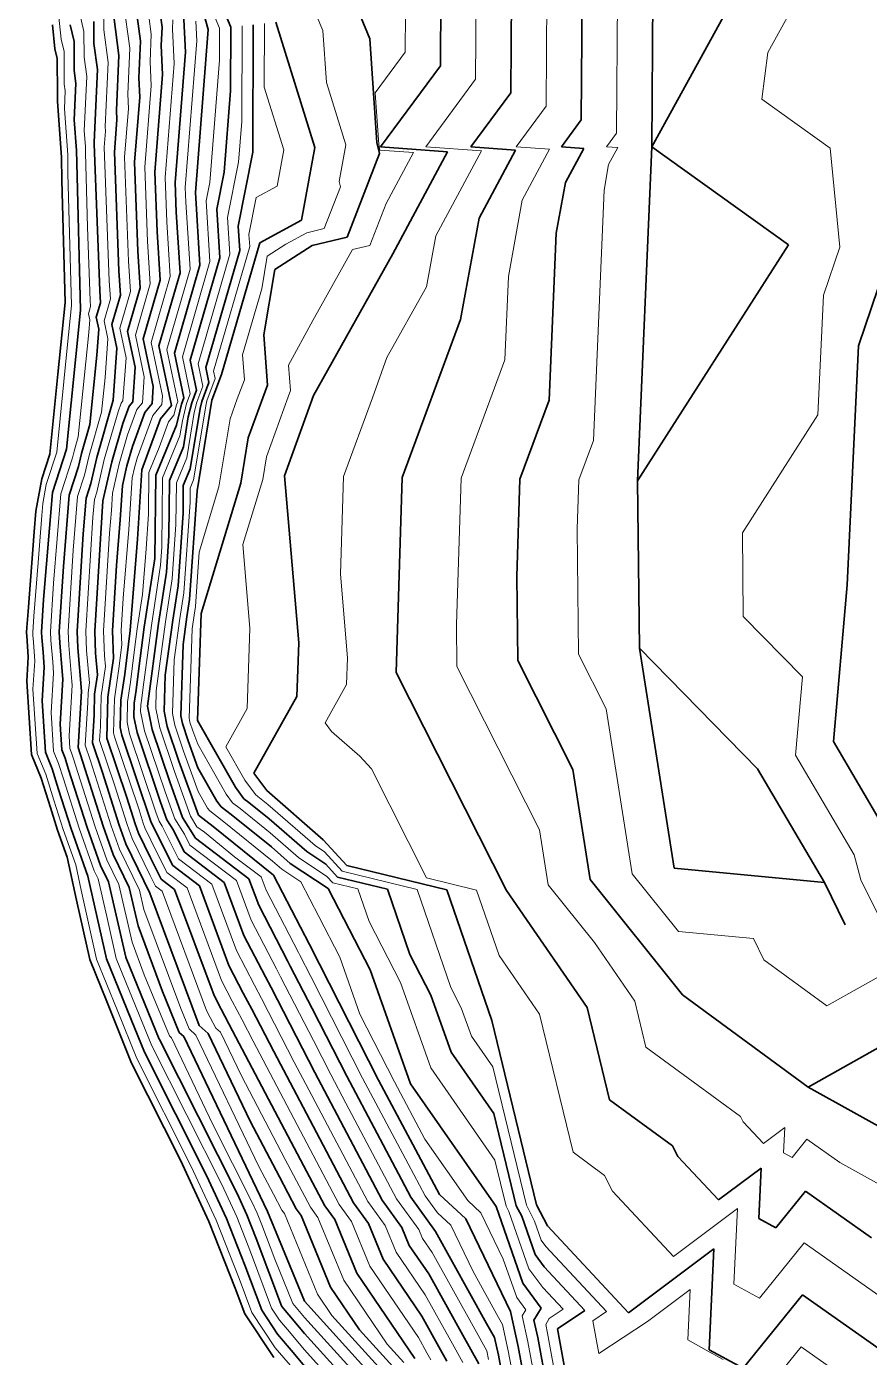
# Model space of a CAD drawing. Header units: millimetres. Extents: x -859836 to 307983, y -308065 to 649894.
# Drawn here: x 166513 to 225996, y -188125 to -94236 of the extents above; entities that cross this region are included whole.
import ezdxf

# ---------------------------------------------------------------- set-up
doc = ezdxf.new("R2010")
doc.units = ezdxf.units.MM
for name, color, linetype, lineweight in [('C-TOPO', 7, 'Continuous', 9), ('C-TOPO-MAJR', 7, 'Continuous', 35), ('C-TOPO-MINR', 7, 'Continuous', 9)]:
    doc.layers.add(name, color=color, linetype=linetype, lineweight=lineweight)

msp = doc.modelspace()

# ---------------------------------------------------------------- linework, layer by layer
at = {"layer": 'C-TOPO', "lineweight": 35}
for p, q in [((168517, -95808), (168335, -94117)), ((168675, -96479), (168517, -95808)), ((168685, -98970), (168675, -96479)), ((168703, -99107), (168685, -98970)), ((168686, -99491), (168703, -99107)), ((168983, -103482), (168686, -99491)), ((169003, -105071), (168983, -103482)), ((169229, -113695), (169003, -105071)), ((168726, -118755), (169229, -113695)), ((168155, -124398), (168726, -118755)), ((167585, -126150), (168155, -124398)), ((167172, -128415), (167585, -126150)), ((167048, -129877), (167172, -128415)), ((166628, -135501), (167048, -129877)), ((166535, -136635), (166628, -135501)), ((166513, -136980), (166535, -136635)), ((166515, -137038), (166513, -136980)), ((166529, -137190), (166515, -137038)), ((166622, -138713), (166529, -137190)), ((166519, -140417), (166622, -138713)), ((166861, -145582), (166519, -140417)), ((167540, -147252), (166861, -145582)), ((168192, -149323), (167540, -147252)), ((168703, -150925), (168192, -149323)), ((169380, -152836), (168703, -150925)), ((170029, -155872), (169380, -152836)), ((170966, -160060), (170029, -155872)), ((172224, -163129), (170966, -160060)), ((173925, -167365), (172224, -163129)), ((177374, -174214), (173925, -167365)), ((179376, -178531), (177374, -174214)), ((181227, -183232), (179376, -178531)), ((181913, -185059), (181227, -183232)), ((183951, -188141), (181913, -185059))]:
    msp.add_line(p, q, dxfattribs=at)
at = {"layer": 'C-TOPO-MAJR'}
for p, q in [((210786, -80497), (210640, -102718)), ((210640, -102718), (221409, -83127)), ((205774, -84147), (205665, -100813)), ((186433, -84621), (190738, -95098)), ((200762, -87797), (200689, -98908)), ((175446, -89682), (176073, -94267)), ((174052, -91597), (174554, -95265)), ((195750, -91448), (195714, -97003)), ((178745, -92321), (179336, -94432)), ((180291, -92780), (180924, -94265)), ((171258, -93886), (171264, -95427)), ((172658, -93512), (173034, -96263)), ((177593, -93269), (177725, -96029)), ((169586, -94121), (169862, -95288)), ((176073, -94267), (176014, -95558)), ((179336, -94432), (178427, -105935)), ((180924, -94265), (180907, -98764)), ((182512, -94099), (182478, -103096)), ((184099, -93932), (186859, -102755)), ((169862, -95288), (169870, -97342)), ((171264, -95427), (171515, -97261)), ((174554, -95265), (174436, -97847)), ((176014, -95558), (176113, -97626)), ((190738, -95098), (191240, -102413)), ((173034, -96263), (172857, -100135)), ((177725, -96029), (176998, -105225)), ((169870, -97342), (169995, -98259)), ((171515, -97261), (171281, -102378)), ((176113, -97626), (175569, -104516)), ((195714, -97003), (191488, -102718)), ((169995, -98259), (169878, -100818)), ((174436, -97847), (174501, -99222)), ((174501, -99222), (174139, -103807)), ((180907, -98764), (180453, -104515)), ((200689, -98908), (197872, -102718)), ((172857, -100135), (172890, -100819)), ((169878, -100818), (170040, -102986)), ((172890, -100819), (172710, -103098)), ((205665, -100813), (204256, -102718)), ((170040, -102986), (170050, -103850)), ((171281, -102378), (171283, -102404)), ((171283, -102404), (171283, -102414)), ((171283, -102414), (171286, -102537)), ((171286, -102537), (171674, -112856)), ((172710, -103098), (173025, -111472)), ((182478, -103096), (181452, -108308)), ((186859, -102755), (185905, -107899)), ((191414, -103187), (189127, -109080)), ((191240, -102413), (191414, -103187)), ((191488, -102718), (196221, -103070)), ((196221, -103070), (192350, -110260)), ((197872, -102718), (201027, -102952)), ((201027, -102952), (198447, -107746)), ((204256, -102718), (205834, -102835)), ((205834, -102835), (204543, -105232)), ((210640, -102718), (209636, -126278)), ((220296, -109629), (210640, -102718)), ((170050, -103850), (170323, -114241)), ((174139, -103807), (174375, -110088)), ((175569, -104516), (175726, -108703)), ((180453, -104515), (179940, -107121)), ((176998, -105225), (177077, -107319)), ((178427, -105935), (178751, -111076)), ((204543, -105232), (203892, -108814)), ((177077, -107319), (177347, -111604)), ((179940, -107121), (180156, -110549)), ((185905, -107899), (182965, -109494)), ((198447, -107746), (197145, -114910)), ((175726, -108703), (175942, -112131)), ((181452, -108308), (181560, -110021)), ((203892, -108814), (203390, -120594)), ((182965, -109494), (180268, -118791)), ((186674, -109683), (184033, -111361)), ((189127, -109080), (186674, -109683)), ((209636, -126278), (220296, -109629)), ((174375, -110088), (174537, -112658)), ((180156, -110549), (178058, -117780)), ((181560, -110021), (179163, -118285)), ((192350, -110260), (186754, -120271)), ((225238, -116756), (227544, -109958)), ((173025, -111472), (173133, -113186)), ((177347, -111604), (175848, -116768)), ((178751, -111076), (176953, -117274)), ((184033, -111361), (183245, -115992)), ((174537, -112658), (173638, -115757)), ((175942, -112131), (174743, -116263)), ((171674, -112856), (171728, -113713)), ((173133, -113186), (172533, -115252)), ((170323, -114241), (169329, -124054)), ((171728, -113713), (171428, -114746)), ((171428, -114746), (171606, -115585)), ((172533, -115252), (172889, -116929)), ((197145, -114910), (193026, -126043)), ((171606, -115585), (171477, -117411)), ((173638, -115757), (174171, -118272)), ((174743, -116263), (175454, -119616)), ((183245, -115992), (183511, -119531)), ((172889, -116929), (172630, -120581)), ((175848, -116768), (176736, -120960)), ((176953, -117274), (177619, -120418)), ((224436, -133611), (225238, -116756)), ((171477, -117411), (170979, -122317)), ((174171, -118272), (173999, -120707)), ((178058, -117780), (178502, -119875)), ((179163, -118285), (179385, -119333)), ((180268, -118791), (179596, -120582)), ((175454, -119616), (175368, -120834)), ((178502, -119875), (178166, -120771)), ((179385, -119333), (178881, -120677)), ((183511, -119531), (183175, -120427)), ((172630, -120581), (171458, -124638)), ((173744, -121022), (173303, -122226)), ((173999, -120707), (173744, -121022)), ((175368, -120834), (174859, -121463)), ((176736, -120960), (175974, -121904)), ((177451, -120866), (177089, -122344)), ((177619, -120418), (177451, -120866)), ((178166, -120771), (177925, -121757)), ((179596, -120582), (178546, -126981)), ((178881, -120677), (178760, -121170)), ((183175, -120427), (182159, -123254)), ((186754, -120271), (184722, -125925)), ((203390, -120594), (201331, -126161)), ((174859, -121463), (173977, -123871)), ((175974, -121904), (174650, -125516)), ((177925, -121757), (177575, -123890)), ((178760, -121170), (178060, -125435)), ((170979, -122317), (170393, -124346)), ((173303, -122226), (172522, -124931)), ((177089, -122344), (175624, -125882)), ((173977, -123871), (173586, -125223)), ((177575, -123890), (176598, -126248)), ((182159, -123254), (181634, -126453)), ((169329, -124054), (168338, -127102)), ((170393, -124346), (170183, -125266)), ((171458, -124638), (171037, -126479)), ((170183, -125266), (169523, -127298)), ((172522, -124931), (171892, -127692)), ((173586, -125223), (173271, -126604)), ((174650, -125516), (174340, -130398)), ((178060, -125435), (177572, -126614)), ((171037, -126479), (170707, -127495)), ((173271, -126604), (173116, -129045)), ((175624, -125882), (175565, -131752)), ((176598, -126248), (176559, -130161)), ((177572, -126614), (177552, -128571)), ((181634, -126453), (178837, -135636)), ((184722, -125925), (185717, -137720)), ((193026, -126043), (192598, -139804)), ((201331, -126161), (201117, -133041)), ((209636, -126278), (209760, -138096)), ((168338, -127102), (167717, -134660)), ((169523, -127298), (169109, -132338)), ((170707, -127495), (170500, -130015)), ((178546, -126981), (178019, -134665)), ((171892, -127692), (171318, -136887)), ((177552, -128571), (177201, -133694)), ((173116, -129045), (172853, -132266)), ((170500, -130015), (170070, -136911)), ((174340, -130398), (173814, -136839)), ((176559, -130161), (176383, -132723)), ((169109, -132338), (168822, -136935)), ((172853, -132266), (172566, -136863)), ((175565, -131752), (174819, -136599)), ((176383, -132723), (175823, -136358)), ((201117, -133041), (201179, -138950)), ((177201, -133694), (176828, -136117)), ((223457, -144679), (224436, -133611)), ((167717, -134660), (167574, -136959)), ((178019, -134665), (177833, -135877)), ((176828, -136117), (176302, -140002)), ((177833, -135877), (177570, -137819)), ((178837, -135636), (178574, -143202)), ((167574, -136959), (167590, -137347)), ((168822, -136935), (168853, -137711)), ((170070, -136911), (170117, -138074)), ((171318, -136887), (171381, -138438)), ((172566, -136863), (172645, -138802)), ((173814, -136839), (173441, -139930)), ((174819, -136599), (174424, -139512)), ((175823, -136358), (175034, -142185)), ((167590, -137347), (167678, -138363)), ((168853, -137711), (169031, -139743)), ((177570, -137819), (177394, -142863)), ((185717, -137720), (185586, -141503)), ((167678, -138363), (167744, -139432)), ((170117, -138074), (170383, -141122)), ((171381, -138438), (171514, -139962)), ((172645, -138802), (172244, -141547)), ((201179, -138950), (205066, -146638)), ((218098, -146609), (209760, -138096)), ((209760, -138096), (212227, -153619)), ((167744, -139432), (167600, -141809)), ((169031, -139743), (169064, -140277)), ((174424, -139512), (174238, -141057)), ((192598, -139804), (200372, -155179)), ((169064, -140277), (168871, -143447)), ((171514, -139962), (171313, -141335)), ((173441, -139930), (173174, -141760)), ((176302, -140002), (176214, -142524)), ((170383, -141122), (170143, -145085)), ((171313, -141335), (171279, -142783)), ((172244, -141547), (172174, -144445)), ((173174, -141760), (173127, -143691)), ((174238, -141057), (174104, -141972)), ((185586, -141503), (182558, -146914)), ((167600, -141809), (167840, -145434)), ((174104, -141972), (174081, -142938)), ((175034, -142185), (175374, -143823)), ((176214, -142524), (176440, -143616)), ((168871, -143447), (168991, -145259)), ((171279, -142783), (171158, -144765)), ((174081, -142938), (174307, -144030)), ((176440, -143616), (177268, -146072)), ((177394, -142863), (177507, -143409)), ((177507, -143409), (177921, -144637)), ((178574, -143202), (181251, -147897)), ((172174, -144445), (173587, -148613)), ((173127, -143691), (173241, -144237)), ((173241, -144237), (175309, -150377)), ((174307, -144030), (175962, -148942)), ((175374, -143823), (176615, -147507)), ((167840, -145434), (168317, -146605)), ((168991, -145259), (169230, -145845)), ((170143, -145085), (171921, -150658)), ((171158, -144765), (171865, -146849)), ((177921, -144637), (178605, -146533)), ((227001, -150693), (223457, -144679)), ((169230, -145845), (169458, -146572)), ((177268, -146072), (178637, -149864)), ((168317, -146605), (168774, -148059)), ((169458, -146572), (170792, -150752)), ((171865, -146849), (173050, -150564)), ((178605, -146533), (179944, -148881)), ((182558, -146914), (183463, -148133)), ((205066, -146638), (206299, -154399)), ((222822, -154628), (218098, -146609)), ((168774, -148059), (169663, -150845)), ((176615, -147507), (177527, -150035)), ((181251, -147897), (181855, -148710)), ((183463, -148133), (187452, -151603)), ((173587, -148613), (174179, -150471)), ((175962, -148942), (176418, -150206)), ((179944, -148881), (180246, -149287)), ((181855, -148710), (182205, -148975)), ((182205, -148975), (183625, -150124)), ((176418, -150206), (176869, -150939)), ((177527, -150035), (178429, -151502)), ((178637, -149864), (179687, -150659)), ((180246, -149287), (180946, -149817)), ((180946, -149817), (183786, -152115)), ((183625, -150124), (186284, -152438)), ((169663, -150845), (170841, -154169)), ((170792, -150752), (171735, -153411)), ((171921, -150658), (172628, -152653)), ((173050, -150564), (173522, -151894)), ((174179, -150471), (174415, -151136)), ((174415, -151136), (175261, -152870)), ((175309, -150377), (176822, -153432)), ((176869, -150939), (177625, -152467)), ((179687, -150659), (183948, -154107)), ((173522, -151894), (175214, -155363)), ((178429, -151502), (182201, -154358)), ((187452, -151603), (189103, -153414)), ((172628, -152653), (173756, -154965)), ((175261, -152870), (176018, -154397)), ((177625, -152467), (180454, -154609)), ((183786, -152115), (185116, -153272)), ((186284, -152438), (187626, -153328)), ((171735, -153411), (172299, -154567)), ((176822, -153432), (178708, -154860)), ((185116, -153272), (187801, -155053)), ((187626, -153328), (188452, -154234)), ((189103, -153414), (196181, -155137)), ((212227, -153619), (222822, -154628)), ((170841, -154169), (172148, -160013)), ((172299, -154567), (173523, -159889)), ((176018, -154397), (176961, -155111)), ((178708, -154860), (180797, -160470)), ((180454, -154609), (181847, -158349)), ((182201, -154358), (182897, -156228)), ((183948, -154107), (186476, -158996)), ((188452, -154234), (191991, -155095)), ((206299, -154399), (212802, -162539)), ((224284, -157597), (222822, -154628)), ((173756, -154965), (174380, -157674)), ((175214, -155363), (178696, -164712)), ((176961, -155111), (179746, -162591)), ((187801, -155053), (190763, -160781)), ((191991, -155095), (193570, -159703)), ((196181, -155137), (199339, -164352)), ((200372, -155179), (206070, -163445)), ((182897, -156228), (184920, -160139)), ((174380, -157674), (176110, -162320)), ((181847, -158349), (183364, -161282)), ((186476, -158996), (191355, -168555)), ((172148, -160013), (173904, -164295)), ((173523, -159889), (173538, -159958)), ((173538, -159958), (175880, -165667)), ((180797, -160470), (181808, -162425)), ((184920, -160139), (185119, -160517)), ((185119, -160517), (186666, -163513)), ((193570, -159703), (195051, -162566)), ((183364, -161282), (183763, -162038)), ((190763, -160781), (193604, -168817)), ((176110, -162320), (177292, -165200)), ((181808, -162425), (182407, -163559)), ((183763, -162038), (186857, -168030)), ((221686, -169057), (234660, -161768)), ((179746, -162591), (180252, -163568)), ((195051, -162566), (196471, -166584)), ((212802, -162539), (221686, -169057)), ((173904, -164295), (174829, -166598)), ((180252, -163568), (181051, -165080)), ((182407, -163559), (183954, -166555)), ((186666, -163513), (189106, -168292)), ((206070, -163445), (207656, -169949)), ((177292, -165200), (177606, -165484)), ((178696, -164712), (179329, -165282)), ((181051, -165080), (185190, -172933)), ((199339, -164352), (202510, -177358)), ((175880, -165667), (175891, -165694)), ((175891, -165694), (181365, -176564)), ((177606, -165484), (183523, -177835)), ((179329, -165282), (182287, -171457)), ((174829, -166598), (179208, -175294)), ((183954, -166555), (186023, -170481)), ((196471, -166584), (199492, -170919)), ((186857, -168030), (191606, -177029)), ((189106, -168292), (191252, -172328)), ((191355, -168555), (195647, -176627)), ((193604, -168817), (199644, -177486)), ((221686, -169057), (236603, -177385)), ((186023, -170481), (189585, -177231)), ((207656, -169949), (212098, -173208)), ((182287, -171457), (184356, -175384)), ((199492, -170919), (201077, -177422)), ((191252, -172328), (193627, -176828)), ((185190, -172933), (187564, -177432)), ((212098, -173208), (212476, -173951)), ((212476, -173951), (215337, -177017)), ((179208, -175294), (180613, -178323)), ((184356, -175384), (185544, -177634)), ((215337, -177017), (218353, -174767)), ((218353, -174767), (218186, -178322)), ((219385, -178976), (221485, -176386)), ((221485, -176386), (226156, -179679)), ((181365, -176564), (182068, -178079)), ((187564, -177432), (188265, -178396)), ((189585, -177231), (190635, -178676)), ((191606, -177029), (193006, -178956)), ((193627, -176828), (195377, -179236)), ((195647, -176627), (197510, -178361)), ((201077, -177422), (201455, -178166)), ((202510, -177358), (203267, -178845)), ((180613, -178323), (181912, -181623)), ((182068, -178079), (182717, -179729)), ((183523, -177835), (186116, -184158)), ((185544, -177634), (185894, -178115)), ((185894, -178115), (187968, -183174)), ((197510, -178361), (200670, -184896)), ((199644, -177486), (201535, -182879)), ((201455, -178166), (202401, -180862)), ((218186, -178322), (219385, -178976)), ((188265, -178396), (189820, -182189)), ((190635, -178676), (191672, -181205)), ((193006, -178956), (193525, -180220)), ((195377, -179236), (198983, -185724)), ((203267, -178845), (208989, -184977)), ((182717, -179729), (184508, -184496)), ((193525, -180220), (194892, -182227)), ((202401, -180862), (203052, -181743)), ((208989, -184977), (215021, -180477)), ((215021, -180477), (214687, -187587)), ((181912, -181623), (183106, -184800)), ((191672, -181205), (194407, -185217)), ((203052, -181743), (205913, -184809)), ((189820, -182189), (193923, -188208)), ((194892, -182227), (197296, -186552)), ((201535, -182879), (202838, -184641)), ((187968, -183174), (190019, -186183)), ((217084, -188895), (221285, -183715)), ((221285, -183715), (230626, -190301)), ((183106, -184800), (184213, -186475)), ((184508, -184496), (184521, -184515)), ((184521, -184515), (184535, -184531)), ((184535, -184531), (186124, -186449)), ((186116, -184158), (190810, -189336)), ((200670, -184896), (201199, -187345)), ((202838, -184641), (202322, -185508)), ((205913, -184809), (203974, -186121)), ((194407, -185217), (195609, -187380)), ((198983, -185724), (199547, -186733)), ((202322, -185508), (202587, -186733)), ((184213, -186475), (185338, -187780)), ((186124, -186449), (189254, -189901)), ((190019, -186183), (192366, -188772)), ((197296, -186552), (198425, -188570)), ((199547, -186733), (199812, -187958)), ((202587, -186733), (203225, -190201)), ((203974, -186121), (204826, -190744)), ((195609, -187380), (196174, -188389)), ((201199, -187345), (201625, -189657)), ((214687, -187587), (217084, -188895)), ((185338, -187780), (186133, -188739)), ((199812, -187958), (200025, -189114))]:
    msp.add_line(p, q, dxfattribs=at)
at = {"layer": 'C-TOPO-MINR'}
for p, q in [((208280, -82322), (208152, -101765)), ((203268, -85972), (203177, -99860)), ((218830, -96062), (224214, -86267)), ((198256, -89622), (198201, -97955)), ((174749, -90639), (175313, -94766)), ((168720, -92907), (168957, -95113)), ((173355, -92554), (173794, -95764)), ((186470, -92287), (187419, -94515)), ((170215, -93128), (170560, -94587)), ((171956, -93186), (171961, -94469)), ((176833, -93768), (176803, -94413)), ((178464, -93850), (178530, -95230)), ((179814, -93606), (180130, -94349)), ((193244, -93273), (193226, -96050)), ((170560, -94587), (170567, -96384)), ((171961, -94469), (172274, -96762)), ((175313, -94766), (175225, -96702)), ((176803, -94413), (176919, -96827)), ((180130, -94349), (180122, -96598)), ((181718, -94182), (181693, -100930)), ((183305, -94015), (183289, -98514)), ((187419, -94515), (187670, -98172)), ((168957, -95113), (169164, -95989)), ((173794, -95764), (173646, -98991)), ((178530, -95230), (177713, -105580)), ((169164, -95989), (169173, -98299)), ((170567, -96384), (170755, -97760)), ((175225, -96702), (175307, -98424)), ((180122, -96598), (179440, -105225)), ((193226, -96050), (191113, -98908)), ((218393, -99365), (218830, -96062)), ((172274, -96762), (172068, -101280)), ((176919, -96827), (176283, -104871)), ((169173, -98299), (169235, -98758)), ((170755, -97760), (170579, -101598)), ((175307, -98424), (174854, -104161)), ((183289, -98514), (184669, -102926)), ((187670, -98172), (189049, -102584)), ((198201, -97955), (194680, -102718)), ((169235, -98758), (169177, -100037)), ((173646, -98991), (173696, -100021)), ((191113, -98908), (191364, -102565)), ((223221, -102821), (218393, -99365)), ((169177, -100037), (169418, -103278)), ((173696, -100021), (173425, -103452)), ((203177, -99860), (201064, -102718)), ((172068, -101280), (172084, -101618)), ((181693, -100930), (181466, -103806)), ((170579, -101598), (170661, -102695)), ((172084, -101618), (171995, -102743)), ((208152, -101765), (207448, -102718)), ((170661, -102695), (170667, -103132)), ((170667, -103132), (170805, -108389)), ((171995, -102743), (172349, -112164)), ((184669, -102926), (184192, -105498)), ((189049, -102584), (188572, -105156)), ((191364, -102565), (191451, -102952)), ((191451, -102952), (193818, -103129)), ((193818, -103129), (191882, -106724)), ((194680, -102718), (198624, -103011)), ((198624, -103011), (195398, -109003)), ((201064, -102718), (203430, -102894)), ((203430, -102894), (201495, -106489)), ((207448, -102718), (208237, -102776)), ((208237, -102776), (207592, -103975)), ((223920, -109793), (223221, -102821)), ((169418, -103278), (169434, -104568)), ((173425, -103452), (173700, -110780)), ((174854, -104161), (175051, -109395)), ((181466, -103806), (180696, -107714)), ((207592, -103975), (207266, -105766)), ((169434, -104568), (169680, -113920)), ((176283, -104871), (176401, -108011)), ((177713, -105580), (177752, -106627)), ((179440, -105225), (179184, -106528)), ((184192, -105498), (182722, -106295)), ((188660, -105543), (187516, -108489)), ((188572, -105156), (188660, -105543)), ((207266, -105766), (206513, -123436)), ((177752, -106627), (178049, -111340)), ((179184, -106528), (179453, -110813)), ((182722, -106295), (182209, -108901)), ((191882, -106724), (190739, -109670)), ((201495, -106489), (200518, -111862)), ((180696, -107714), (180858, -110285)), ((170805, -108389), (170999, -113549)), ((176401, -108011), (176644, -111867)), ((182209, -108901), (182263, -109758)), ((186290, -108791), (184820, -109588)), ((187516, -108489), (186290, -108791)), ((175051, -109395), (175240, -112395)), ((182263, -109758), (179715, -118538)), ((184820, -109588), (183499, -110428)), ((190739, -109670), (189512, -109971)), ((195398, -109003), (194747, -112585)), ((222767, -113193), (223920, -109793)), ((173700, -110780), (173835, -112922)), ((180858, -110285), (178610, -118032)), ((183499, -110428), (183105, -112743)), ((189512, -109971), (186714, -114977)), ((178049, -111340), (176400, -117021)), ((179453, -110813), (177505, -117527)), ((172349, -112164), (172430, -113450)), ((175240, -112395), (174191, -116010)), ((176644, -111867), (175296, -116516)), ((194747, -112585), (191949, -117590)), ((200518, -111862), (200267, -117752)), ((170999, -113549), (171026, -113977)), ((172430, -113450), (171981, -114999)), ((173835, -112922), (173086, -115505)), ((183105, -112743), (181756, -117391)), ((222366, -121620), (222767, -113193)), ((169680, -113920), (169384, -116896)), ((171026, -113977), (170876, -114493)), ((170876, -114493), (170965, -114913)), ((170965, -114913), (170900, -115826)), ((171981, -114999), (172247, -116257)), ((186714, -114977), (185000, -118131)), ((170900, -115826), (170154, -123185)), ((172247, -116257), (172053, -118996)), ((173086, -115505), (173530, -117601)), ((174191, -116010), (174813, -118944)), ((169384, -116896), (168638, -124256)), ((175296, -116516), (176095, -120288)), ((176400, -117021), (177178, -120689)), ((173530, -117601), (173314, -120644)), ((177505, -117527), (178061, -120147)), ((178610, -118032), (178943, -119604)), ((181756, -117391), (181889, -119161)), ((185000, -118131), (185133, -119901)), ((191949, -117590), (190933, -120417)), ((200267, -117752), (197179, -126102)), ((172053, -118996), (171805, -121449)), ((174813, -118944), (174683, -120771)), ((179826, -119062), (179239, -120630)), ((179715, -118538), (179826, -119062)), ((181889, -119161), (181386, -120505)), ((178061, -120147), (177809, -120819)), ((178943, -119604), (178524, -120724)), ((185133, -119901), (184965, -120349)), ((173187, -120801), (172966, -121403)), ((173314, -120644), (173187, -120801)), ((174683, -120771), (174302, -121242)), ((176052, -120897), (175417, -121683)), ((176095, -120288), (176052, -120897)), ((177094, -120913), (176913, -121652)), ((177178, -120689), (177094, -120913)), ((177809, -120819), (177507, -122051)), ((179178, -120876), (178303, -126208)), ((178524, -120724), (178343, -121463)), ((179239, -120630), (179178, -120876)), ((181386, -120505), (180878, -121918)), ((184965, -120349), (183440, -124589)), ((190933, -120417), (188874, -125984)), ((171805, -121449), (170926, -124492)), ((172966, -121403), (171990, -124785)), ((174302, -121242), (173640, -123048)), ((175417, -121683), (174314, -124693)), ((176913, -121652), (176531, -122124)), ((177507, -122051), (177332, -123117)), ((178343, -121463), (177817, -124662)), ((180878, -121918), (180090, -126717)), ((217036, -129945), (222366, -121620)), ((176531, -122124), (175870, -123930)), ((170154, -123185), (169861, -124200)), ((173640, -123048), (173054, -125077)), ((175870, -123930), (175137, -125699)), ((177332, -123117), (176111, -126065)), ((206513, -123436), (205484, -126220)), ((168638, -124256), (167895, -126542)), ((169756, -124660), (168931, -127200)), ((169861, -124200), (169756, -124660)), ((170926, -124492), (170610, -125873)), ((171990, -124785), (171464, -127086)), ((174314, -124693), (174118, -125370)), ((177817, -124662), (177085, -126431)), ((183440, -124589), (183178, -126189)), ((173054, -125077), (172581, -127148)), ((174118, -125370), (173961, -126060)), ((175137, -125699), (175108, -128634)), ((167895, -126542), (167653, -127874)), ((170610, -125873), (170115, -127397)), ((173961, -126060), (173728, -129722)), ((176111, -126065), (176062, -130956)), ((177085, -126431), (177055, -129366)), ((178303, -126208), (178059, -126797)), ((180090, -126717), (178692, -131308)), ((183178, -126189), (181779, -130780)), ((188874, -125984), (188660, -132864)), ((197179, -126102), (196857, -136422)), ((205484, -126220), (205376, -129660)), ((168931, -127200), (168413, -133499)), ((170115, -127397), (169804, -131176)), ((171299, -127594), (171196, -128853)), ((171464, -127086), (171299, -127594)), ((172581, -127148), (172504, -128369)), ((178059, -126797), (178049, -127776)), ((167653, -127874), (167580, -128734)), ((172504, -128369), (172372, -129979)), ((178049, -127776), (177610, -134179)), ((167580, -128734), (167332, -132042)), ((171196, -128853), (170694, -136899)), ((175108, -128634), (174953, -131075)), ((177055, -129366), (176792, -133208)), ((172372, -129979), (171942, -136875)), ((173728, -129722), (173333, -134553)), ((205376, -129660), (205470, -138523)), ((217098, -135854), (217036, -129945)), ((169804, -131176), (169446, -136923)), ((174953, -131075), (174689, -134296)), ((176062, -130956), (175974, -132237)), ((178692, -131308), (178428, -135150)), ((181779, -130780), (182277, -136678)), ((167332, -132042), (167022, -135822)), ((175974, -132237), (175321, -136478)), ((176792, -133208), (176326, -136238)), ((188660, -132864), (189157, -138762)), ((168413, -133499), (168198, -136947)), ((177610, -134179), (177330, -135997)), ((173333, -134553), (173190, -136851)), ((174689, -134296), (174316, -136719)), ((178428, -135150), (178335, -135756)), ((167022, -135822), (166950, -136971)), ((177330, -135997), (176936, -138910)), ((178335, -135756), (178203, -136727)), ((221267, -140110), (217098, -135854)), ((166950, -136971), (166958, -137165)), ((168198, -136947), (168222, -137529)), ((169446, -136923), (169485, -137893)), ((170694, -136899), (170749, -138256)), ((171942, -136875), (172013, -138620)), ((173190, -136851), (173230, -137821)), ((174316, -136719), (174119, -138176)), ((175321, -136478), (174729, -140849)), ((176326, -136238), (175668, -141093)), ((178203, -136727), (177984, -143032)), ((182277, -136678), (182080, -142352)), ((196857, -136422), (196888, -139377)), ((166958, -137165), (167002, -137673)), ((167002, -137673), (167084, -139009)), ((168222, -137529), (168355, -139053)), ((169485, -137893), (169707, -140433)), ((173230, -137821), (173043, -139366)), ((170749, -138256), (170949, -140542)), ((172013, -138620), (172079, -139382)), ((174119, -138176), (173840, -140493)), ((176936, -138910), (176804, -142693)), ((189157, -138762), (189092, -140653)), ((205470, -138523), (207413, -142367)), ((167084, -139009), (166964, -140990)), ((168404, -139854), (168235, -142628)), ((168355, -139053), (168404, -139854)), ((172079, -139382), (171779, -141441)), ((173043, -139366), (172709, -141654)), ((196888, -139377), (202719, -150909)), ((169723, -140700), (169507, -144266)), ((169707, -140433), (169723, -140700)), ((170949, -140542), (170848, -141229)), ((173840, -140493), (173639, -141866)), ((189092, -140653), (187578, -143359)), ((220778, -145644), (221267, -140110)), ((166964, -140990), (167264, -145521)), ((170848, -141229), (170831, -141953)), ((171779, -141441), (171726, -143614)), ((172709, -141654), (172651, -144068)), ((174636, -141621), (174569, -142079)), ((174729, -140849), (174636, -141621)), ((175668, -141093), (175624, -142354)), ((168235, -142628), (168416, -145346)), ((170831, -141953), (170651, -144925)), ((173639, -141866), (173604, -143315)), ((174569, -142079), (174558, -142562)), ((174558, -142562), (174841, -143927)), ((175624, -142354), (175907, -143720)), ((176804, -142693), (176974, -143513)), ((182080, -142352), (180566, -145058)), ((207413, -142367), (209263, -154009)), ((171726, -143614), (171666, -144605)), ((173604, -143315), (173774, -144134)), ((176974, -143513), (177594, -145355)), ((177984, -143032), (178040, -143306)), ((178040, -143306), (178247, -143920)), ((187578, -143359), (188031, -143968)), ((169507, -144266), (169567, -145172)), ((172651, -144068), (172707, -144341)), ((172707, -144341), (173741, -147411)), ((173774, -144134), (175635, -149660)), ((174841, -143927), (176288, -148225)), ((175907, -143720), (176941, -146790)), ((178247, -143920), (178590, -144868)), ((188031, -143968), (190025, -145703)), ((167264, -145521), (167860, -146985)), ((168416, -145346), (168773, -146225)), ((169567, -145172), (169686, -145465)), ((169686, -145465), (169801, -145828)), ((170651, -144925), (171004, -145967)), ((171666, -144605), (172726, -147731)), ((177594, -145355), (178621, -148199)), ((178590, -144868), (180597, -148389)), ((180566, -145058), (181905, -147405)), ((168773, -146225), (169116, -147315)), ((169801, -145828), (171356, -150705)), ((171004, -145967), (172486, -150611)), ((190025, -145703), (190850, -146609)), ((224912, -152660), (220778, -145644)), ((167860, -146985), (168431, -148802)), ((169116, -147315), (170227, -150799)), ((176941, -146790), (178082, -149950)), ((190850, -146609), (194737, -154296)), ((172726, -147731), (173615, -150518)), ((173741, -147411), (174448, -149495)), ((176288, -148225), (176973, -150121)), ((178621, -148199), (179290, -149372)), ((181905, -147405), (182659, -148421)), ((168431, -148802), (169098, -150892)), ((180597, -148389), (181050, -148998)), ((181050, -148998), (181575, -149396)), ((182659, -148421), (182834, -148554)), ((182834, -148554), (183544, -149128)), ((183544, -149128), (186868, -152021)), ((174448, -149495), (174744, -150424)), ((175635, -149660), (175863, -150292)), ((176973, -150121), (177649, -151220)), ((178082, -149950), (178533, -150683)), ((179290, -149372), (179441, -149576)), ((179441, -149576), (180317, -150238)), ((181575, -149396), (183706, -151120)), ((169098, -150892), (169982, -153385)), ((170227, -150799), (171288, -153790)), ((171356, -150705), (172181, -153032)), ((172486, -150611), (173075, -152273)), ((173615, -150518), (173968, -151515)), ((174744, -150424), (174862, -150756)), ((174862, -150756), (175285, -151624)), ((175863, -150292), (176089, -150658)), ((176089, -150658), (177223, -152949)), ((178533, -150683), (179058, -151080)), ((179058, -151080), (181188, -152804)), ((180317, -150238), (183867, -153111)), ((183706, -151120), (185700, -152855)), ((202719, -150909), (203335, -154789)), ((173968, -151515), (175238, -154116)), ((175285, -151624), (176420, -153915)), ((177649, -151220), (178027, -151984)), ((178027, -151984), (181328, -154483)), ((186868, -152021), (187539, -152466)), ((172181, -153032), (173028, -154766)), ((173075, -152273), (174485, -155164)), ((177223, -152949), (179581, -154735)), ((181188, -152804), (183074, -154232)), ((185700, -152855), (187714, -154191)), ((187539, -152466), (188777, -153824)), ((225388, -154423), (224912, -152660)), ((169982, -153385), (170363, -155171)), ((171288, -153790), (171570, -154368)), ((176420, -153915), (177834, -154986)), ((183867, -153111), (184532, -153690)), ((184532, -153690), (185874, -154580)), ((188777, -153824), (194086, -155116)), ((171570, -154368), (172182, -157029)), ((173028, -154766), (173962, -158829)), ((175238, -154116), (175616, -154880)), ((175616, -154880), (176088, -155237)), ((179581, -154735), (181322, -159409)), ((181328, -154483), (182372, -157288)), ((183074, -154232), (183423, -155167)), ((185874, -154580), (187138, -157025)), ((187714, -154191), (188126, -154644)), ((188126, -154644), (189896, -155074)), ((194737, -154296), (198277, -155158)), ((203335, -154789), (206587, -158859)), ((209263, -154009), (212514, -158079)), ((226606, -156898), (225388, -154423)), ((170363, -155171), (171452, -160041)), ((174485, -155164), (174797, -156518)), ((176088, -155237), (179221, -163651)), ((177834, -154986), (180272, -161530)), ((183423, -155167), (185698, -159567)), ((189896, -155074), (190685, -157378)), ((194086, -155116), (196455, -162027)), ((198277, -155158), (199856, -159766)), ((174797, -156518), (177403, -163516)), ((172182, -157029), (172843, -159986)), ((182372, -157288), (184142, -160710)), ((187138, -157025), (188619, -159888)), ((190685, -157378), (192907, -161674)), ((212514, -158079), (217812, -158583)), ((217812, -158583), (218543, -160068)), ((173962, -158829), (174817, -161124)), ((181322, -159409), (182586, -161854)), ((185698, -159567), (185798, -159756)), ((206587, -158859), (209436, -162992)), ((171452, -160041), (172916, -163609)), ((172843, -159986), (174892, -164981)), ((185798, -159756), (186571, -161254)), ((188619, -159888), (190040, -163906)), ((199856, -159766), (202705, -163899)), ((218543, -160068), (222985, -163327)), ((222985, -163327), (229472, -159683)), ((174817, -161124), (176589, -165445)), ((184142, -160710), (184441, -161277)), ((184441, -161277), (186761, -165771)), ((186571, -161254), (190230, -168424)), ((180272, -161530), (181030, -162997)), ((182586, -161854), (183085, -162798)), ((192907, -161674), (195038, -167701)), ((196455, -162027), (197195, -163459)), ((181030, -162997), (181729, -164319)), ((183085, -162798), (185405, -167292)), ((209436, -162992), (210229, -166244)), ((172916, -163609), (174297, -167049)), ((177403, -163516), (177994, -164956)), ((179221, -163651), (179474, -164140)), ((179474, -164140), (179874, -164896)), ((190040, -163906), (192479, -168686)), ((197195, -163459), (197905, -165468)), ((202705, -163899), (205083, -173653)), ((174892, -164981), (175360, -166146)), ((177994, -164956), (178467, -165383)), ((179874, -164896), (180190, -165181)), ((180190, -165181), (181669, -168268)), ((181729, -164319), (182503, -165817)), ((175360, -166146), (180287, -175929)), ((176589, -165445), (176745, -165585)), ((176745, -165585), (179667, -171686)), ((178467, -165383), (182905, -174646)), ((182503, -165817), (185607, -171707)), ((186761, -165771), (187981, -168161)), ((197905, -165468), (199415, -167635)), ((174297, -167049), (178129, -174658)), ((210229, -166244), (216892, -171132)), ((185405, -167292), (186440, -169256)), ((195038, -167701), (199568, -174203)), ((199415, -167635), (201793, -177390)), ((181669, -168268), (184773, -174158)), ((187981, -168161), (189054, -170179)), ((190230, -168424), (193450, -174477)), ((192479, -168686), (194625, -172722)), ((186440, -169256), (190595, -177130)), ((189054, -170179), (192616, -176929)), ((179667, -171686), (182444, -177200)), ((185607, -171707), (188575, -177332)), ((216892, -171132), (217081, -171504)), ((217081, -171504), (218511, -173037)), ((194625, -172722), (197646, -177056)), ((218511, -173037), (220020, -171912)), ((220020, -171912), (219936, -173690)), ((220535, -174017), (221585, -172722)), ((221585, -172722), (223921, -174368)), ((205083, -173653), (207304, -175283)), ((219936, -173690), (220535, -174017)), ((184773, -174158), (186554, -177533)), ((193450, -174477), (194637, -176727)), ((199568, -174203), (200360, -177454)), ((223921, -174368), (235109, -180614)), ((178129, -174658), (179885, -178445)), ((182905, -174646), (183940, -176610)), ((207304, -175283), (207871, -176398)), ((180287, -175929), (181340, -178201)), ((207871, -176398), (212163, -180997)), ((182444, -177200), (182795, -177957)), ((183940, -176610), (184533, -177735)), ((188575, -177332), (189450, -178536)), ((190595, -177130), (191821, -178816)), ((192616, -176929), (194191, -179096)), ((194637, -176727), (195512, -177931)), ((197646, -177056), (198577, -177924)), ((201793, -177390), (202361, -178505)), ((181340, -178201), (182315, -180676)), ((182795, -177957), (183120, -178782)), ((184533, -177735), (184708, -177975)), ((184708, -177975), (187042, -183666)), ((186554, -177533), (187079, -178255)), ((187079, -178255), (188894, -182682)), ((195512, -177931), (196444, -178799)), ((198577, -177924), (200157, -181191)), ((200360, -177454), (200550, -177826)), ((200550, -177826), (201968, -181871)), ((212163, -180997), (216687, -177622)), ((216687, -177622), (216437, -182955)), ((179885, -178445), (181509, -182569)), ((183120, -178782), (184030, -181204)), ((189450, -178536), (190746, -181697)), ((191821, -178816), (192598, -180713)), ((194191, -179096), (194451, -179728)), ((196444, -178799), (198023, -182066)), ((202361, -178505), (202834, -179854)), ((194451, -179728), (195134, -180731)), ((202834, -179854), (203159, -180294)), ((218234, -183936), (221385, -180051)), ((221385, -180051), (228391, -184990)), ((182315, -180676), (183807, -184648)), ((184030, -181204), (185311, -184327)), ((192598, -180713), (194650, -183722)), ((195134, -180731), (198140, -186138)), ((200157, -181191), (201103, -183888)), ((203159, -180294), (207451, -184893)), ((190746, -181697), (194165, -186712)), ((198023, -182066), (199826, -185310)), ((201968, -181871), (202945, -183192)), ((181509, -182569), (182404, -184953)), ((188894, -182682), (191971, -187195)), ((216437, -182955), (218234, -183936)), ((187042, -183666), (188067, -185171)), ((194650, -183722), (196453, -186966)), ((201103, -183888), (201754, -184769)), ((202945, -183192), (204375, -184725)), ((210339, -185582), (213355, -183332)), ((213355, -183332), (213188, -186887)), ((182404, -184953), (184059, -187455)), ((183807, -184648), (184367, -185495)), ((185311, -184327), (186120, -185304)), ((201754, -184769), (201496, -185202)), ((204375, -184725), (203406, -185381)), ((207451, -184893), (206481, -185549)), ((184367, -185495), (184936, -186156)), ((186120, -185304), (190032, -189619)), ((188067, -185171), (191588, -189054)), ((199826, -185310), (200109, -185814)), ((200109, -185814), (200506, -187651)), ((201496, -185202), (201893, -187039)), ((203406, -185381), (203148, -185815)), ((203148, -185815), (203280, -186427)), ((206481, -185549), (206907, -187860)), ((206907, -187860), (210339, -185582)), ((184936, -186156), (186129, -187594)), ((194165, -186712), (194766, -187794)), ((198140, -186138), (198986, -187651)), ((203280, -186427), (204026, -190473)), ((184059, -187455), (185740, -189405)), ((186129, -187594), (188476, -190183)), ((191971, -187195), (193144, -188490)), ((196453, -186966), (197299, -188479)), ((198986, -187651), (199118, -188264)), ((200506, -187651), (200825, -189385)), ((201893, -187039), (202425, -189929)), ((213188, -186887), (214481, -187627)), ((214481, -187627), (215679, -188281)), ((219084, -189970), (221185, -187380)), ((221185, -187380), (225855, -190673)), ((194766, -187794), (195048, -188298))]:
    msp.add_line(p, q, dxfattribs=at)

doc.saveas('drawing.dxf')
